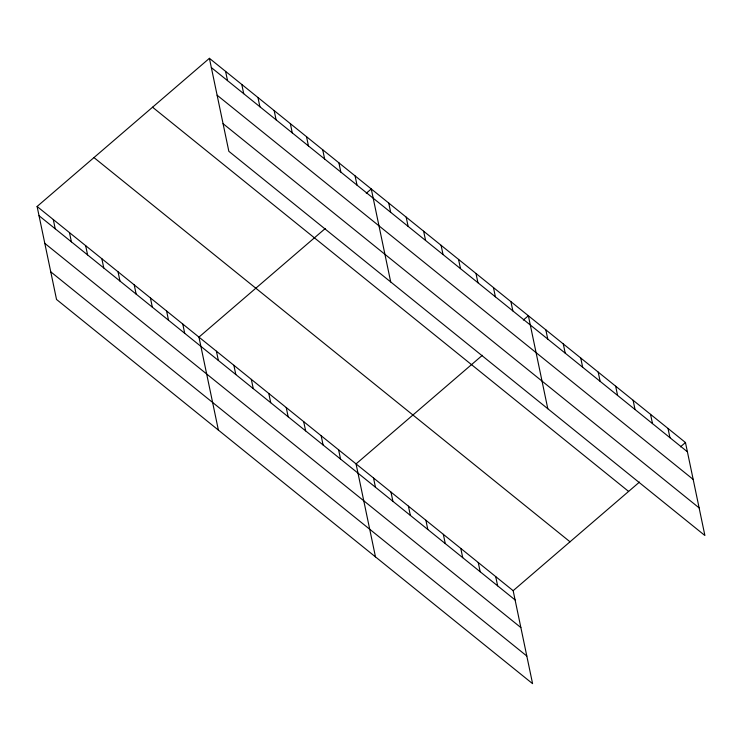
<?xml version="1.0" encoding="UTF-8"?>
<svg xmlns="http://www.w3.org/2000/svg" width="742" height="742" viewBox="0 0 742 742"><rect width="100%" height="100%" fill="white"/><g stroke="black" fill="none" stroke-linecap="round" stroke-linejoin="round"><path stroke-width="1.11" d="M37.1 206.48L513.158 590.688L532.589 683.679L56.531 299.471L37.1 206.48L209.411 58.321L685.469 442.529L704.9 535.52L228.842 151.312L209.411 58.321M325.284 228.499L198.958 337.109L218.389 430.1M366.251 193.263L371.269 188.95L390.7 281.941M482.383 355.288L356.058 463.898L375.489 556.89M523.351 320.052L528.369 315.74L547.8 408.731M513.158 590.688L639.483 482.077M680.46 446.842L685.469 442.529M211.34 67.568L687.407 451.785M217.118 95.208L693.176 479.415M223.064 123.682L699.131 507.89M152.546 107.21L628.613 491.427M93.965 157.582L570.023 541.799M39.029 215.727L515.096 599.935M44.808 243.367L520.865 627.574M50.753 271.832L526.82 656.039M668.013 428.44L669.952 437.697M650.558 414.351L652.496 423.608M633.102 400.272L635.041 409.519M615.647 386.183L617.585 395.43M598.191 372.094L600.13 381.342M580.736 358.006L582.674 367.253M563.28 343.917L565.218 353.164M545.824 329.828L547.763 339.075M510.913 301.651L512.852 310.907M493.458 287.562L495.396 296.819M476.002 273.483L477.941 282.73M458.547 259.394L460.485 268.641M441.091 245.305L443.03 254.552M423.636 231.216L425.574 240.464M495.702 576.599L497.641 585.846M406.18 217.128L408.119 226.375M478.247 562.51L480.185 571.757M388.725 203.039L390.663 212.286M460.791 548.421L462.73 557.678M443.336 534.333L445.274 543.589M355.084 175.891L357.023 185.138M425.88 520.244L427.819 529.5M338.899 162.823L340.828 172.079M408.425 506.165L410.363 515.412M322.714 149.763L324.644 159.011M390.969 492.076L392.908 501.323M306.529 136.704L308.459 145.951M373.514 477.987L375.452 487.234M290.345 123.636L292.274 132.892M274.16 110.577L276.089 119.824M338.602 449.81L340.541 459.057M257.966 97.508L259.904 106.765M321.147 435.721L323.085 444.968M241.781 84.449L243.719 93.696M303.691 421.632L305.63 430.889M225.596 71.39L227.525 80.637M286.236 407.543L288.174 416.8M268.78 393.455L270.719 402.711M251.325 379.375L253.263 388.623M233.869 365.287L235.808 374.534M216.414 351.198L218.352 360.445M182.773 324.05L184.712 333.297M166.588 310.981L168.517 320.229M150.403 297.922L152.333 307.169M134.219 284.854L136.148 294.11M118.034 271.795L119.963 281.042M101.849 258.726L103.778 267.983M85.655 245.667L87.593 254.914M69.47 232.608L71.408 241.855M53.285 219.539L55.214 228.786"/></g></svg>
